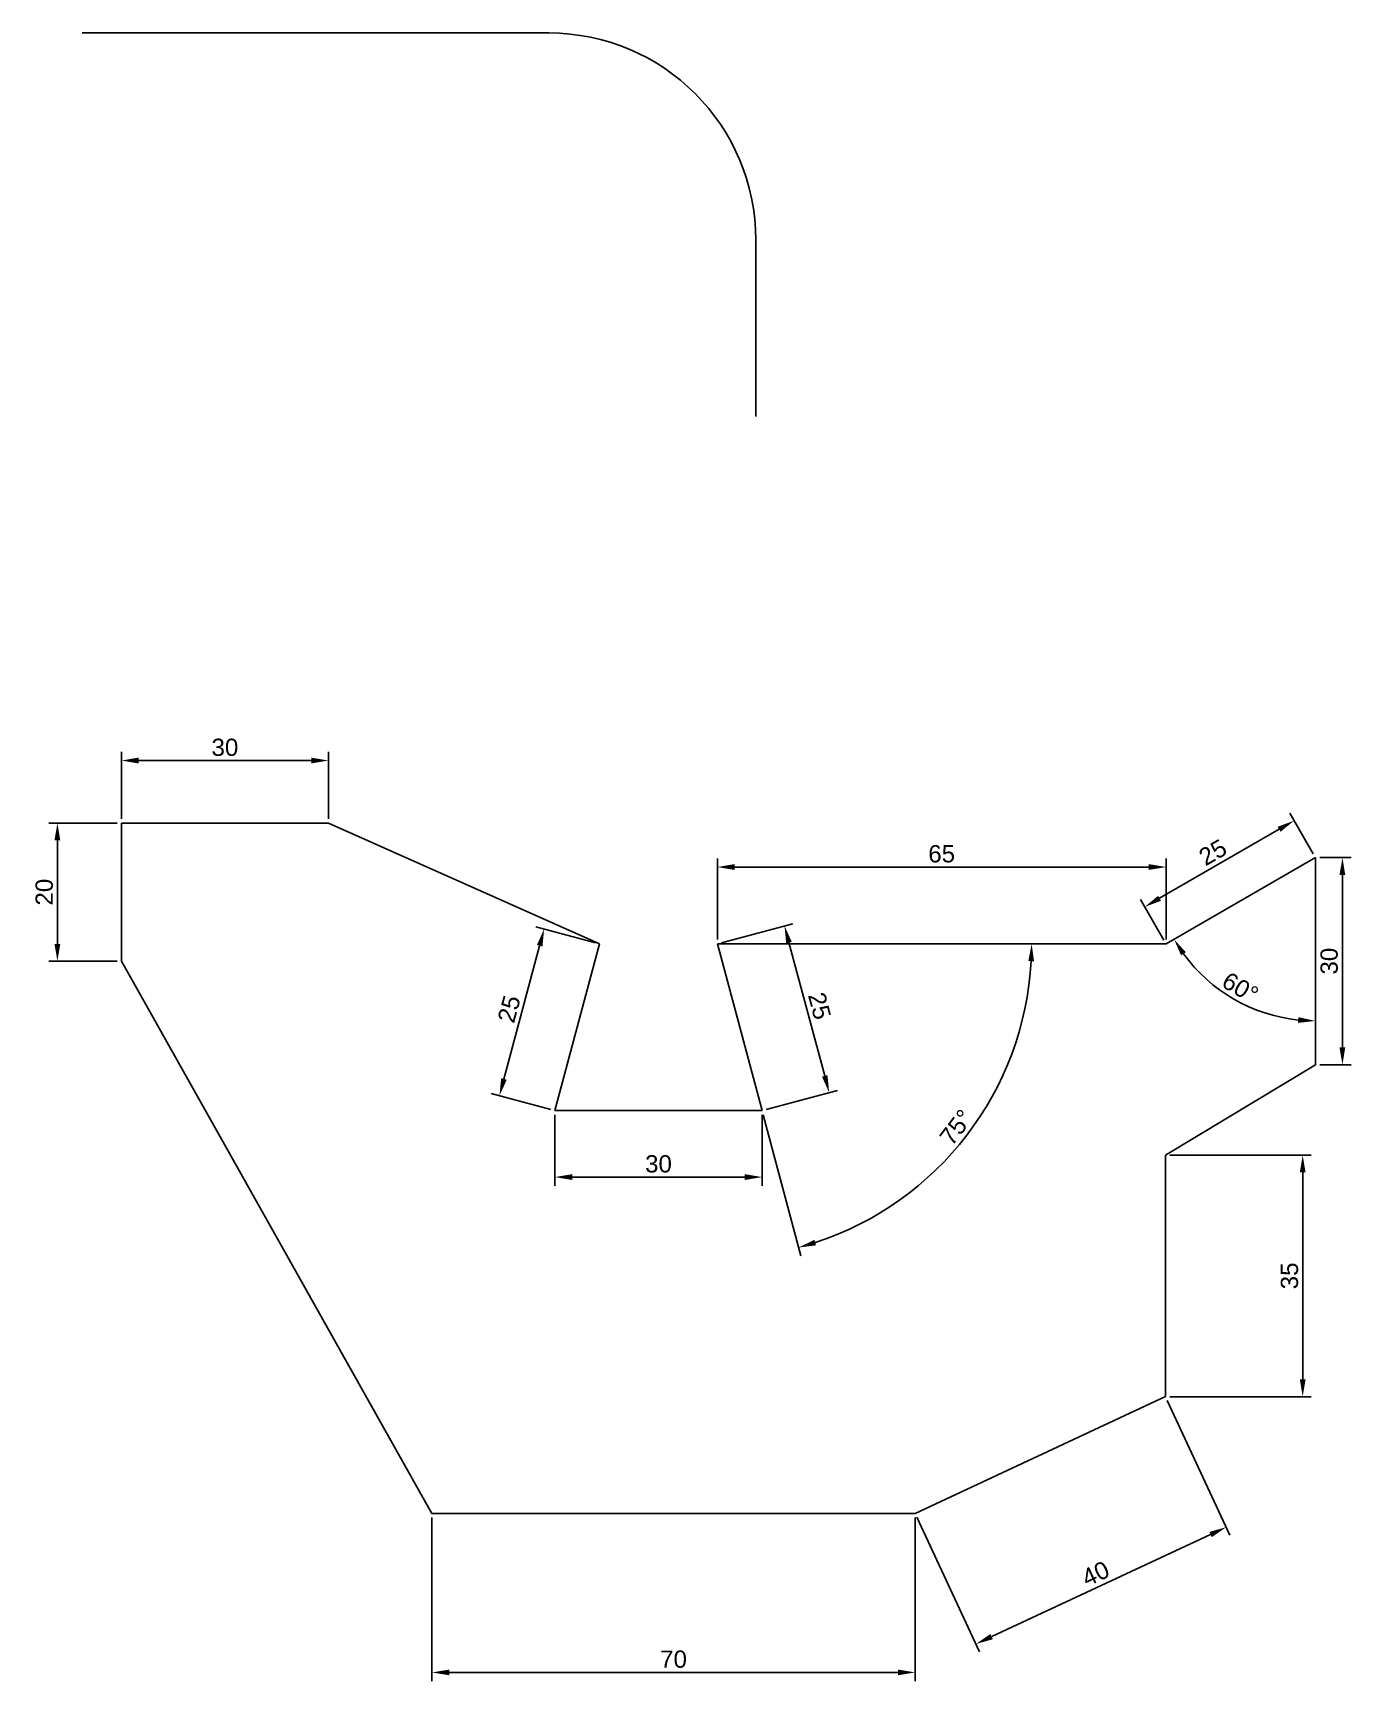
# Model space of a CAD drawing. Header units: millimetres. Extents: x 12 to 203, y 26 to 264.
import ezdxf

# ---------------------------------------------------------------- set-up
doc = ezdxf.new("R2010")
doc.units = ezdxf.units.MM
doc.styles.get("Standard").update_dxf_attribs({"font": 'Arial.ttf'})
doc.dimstyles.new('ISO-25', dxfattribs={"dimtxt": 2.5, "dimasz": 2.5, "dimexe": 1.25, "dimexo": 0.625, "dimtad": 1, "dimtxsty": 'Standard', "dimcen": 2.5, "dimadec": 0, "dimazin": 0, "dimtfac": 1, "dimtmove": 0, "dimatfit": 3, "dimfxl": 1, "dimarcsym": 0})

# ---------------------------------------------------------------- blocks, each defined once
blk = doc.blocks.new('*D6')
at = {"color": 0, "lineweight": -2, "transparency": 16777216}
for p, q in [((87.82, 107.73), (87.82, 97.47)), ((117.82, 107.73), (117.82, 97.47)), ((115.32, 98.72), (90.32, 98.72))]:
    blk.add_line(p, q, dxfattribs=at)
at = {"color": 0, "transparency": 16777216}
for points in [[(90.32, 99.14), (90.32, 98.3), (87.82, 98.72)], [(115.32, 99.14), (115.32, 98.3), (117.82, 98.72)]]:
    blk.add_solid(points, dxfattribs=at)
at = {"layer": 'Defpoints', "color": 0, "transparency": 16777216}
for p in [(87.82, 108.35), (117.82, 108.35), (87.82, 98.72)]:
    blk.add_point(p, dxfattribs=at)
at = {"color": 0, "transparency": 16777216, "insert": (102.82, 100.62), "char_height": 2.5, "attachment_point": 5}
blk.add_mtext('30', dxfattribs=at)
blk = doc.blocks.new('*D7')
at = {"color": 0, "lineweight": -2, "transparency": 16777216}
for p, q in [((93.69, 132.66), (85.04, 134.98)), ((80.43, 112.92), (85.6, 132.24)), ((87.22, 108.51), (78.57, 110.83))]:
    blk.add_line(p, q, dxfattribs=at)
at = {"color": 0, "transparency": 16777216}
for points in [[(85.2, 132.35), (86.01, 132.13), (86.25, 134.65)], [(80.02, 113.03), (80.83, 112.81), (79.78, 110.51)]]:
    blk.add_solid(points, dxfattribs=at)
at = {"layer": 'Defpoints', "color": 0, "transparency": 16777216}
for p in [(86.25, 134.65), (94.29, 132.5), (87.82, 108.35)]:
    blk.add_point(p, dxfattribs=at)
at = {"color": 0, "transparency": 16777216, "insert": (81.18, 123.07), "char_height": 2.5, "attachment_point": 5, "rotation": 75}
blk.add_mtext('25', dxfattribs=at)
blk = doc.blocks.new('*D8')
at = {"color": 0, "lineweight": -2, "transparency": 16777216}
for p, q in [((111.95, 132.66), (122.28, 135.43)), ((121.72, 132.69), (126.9, 113.37)), ((118.42, 108.51), (128.75, 111.28))]:
    blk.add_line(p, q, dxfattribs=at)
at = {"color": 0, "transparency": 16777216}
for points in [[(122.13, 132.8), (121.32, 132.58), (121.08, 135.11)], [(127.3, 113.48), (126.5, 113.27), (127.55, 110.96)]]:
    blk.add_solid(points, dxfattribs=at)
at = {"layer": 'Defpoints', "color": 0, "transparency": 16777216}
for p in [(111.35, 132.5), (127.55, 110.96), (117.82, 108.35)]:
    blk.add_point(p, dxfattribs=at)
at = {"color": 0, "transparency": 16777216, "insert": (126.15, 123.52), "char_height": 2.5, "attachment_point": 5, "rotation": 285}
blk.add_mtext('25', dxfattribs=at)
blk = doc.blocks.new('*D9')
at = {"color": 0, "lineweight": -2, "transparency": 16777216}
blk.add_line((117.98, 107.75), (123.46, 87.31), dxfattribs=at)
blk.add_arc((111.35, 132.5), 45.54, 288.1461, 356.8539, dxfattribs=at)
at = {"color": 0, "transparency": 16777216}
for points in [[(156.4, 130.01), (157.23, 129.99), (156.88, 132.5)], [(125.65, 88.83), (125.41, 89.63), (123.13, 88.52)]]:
    blk.add_solid(points, dxfattribs=at)
at = {"layer": 'Defpoints', "color": 0, "transparency": 16777216}
for p in [(111.35, 132.5), (111.35, 132.5), (176.35, 132.5), (117.82, 108.35), (140.62, 97.62)]:
    blk.add_point(p, dxfattribs=at)
at = {"color": 0, "transparency": 16777216, "insert": (145.97, 105.93), "char_height": 2.5, "attachment_point": 5, "rotation": 52.5}
blk.add_mtext('75°', dxfattribs=at)
blk = doc.blocks.new('*D10')
at = {"color": 0, "lineweight": -2, "transparency": 16777216}
for p, q in [((111.35, 133.12), (111.35, 144.89)), ((173.85, 143.64), (113.85, 143.64)), ((176.35, 133.12), (176.35, 144.89))]:
    blk.add_line(p, q, dxfattribs=at)
at = {"color": 0, "transparency": 16777216}
for points in [[(113.85, 144.06), (113.85, 143.22), (111.35, 143.64)], [(173.85, 144.06), (173.85, 143.22), (176.35, 143.64)]]:
    blk.add_solid(points, dxfattribs=at)
at = {"layer": 'Defpoints', "color": 0, "transparency": 16777216}
for p in [(111.35, 143.64), (111.35, 132.5), (176.35, 132.5)]:
    blk.add_point(p, dxfattribs=at)
at = {"color": 0, "transparency": 16777216, "insert": (143.85, 145.54), "char_height": 2.5, "attachment_point": 5}
blk.add_mtext('65', dxfattribs=at)
blk = doc.blocks.new('*D11')
at = {"color": 0, "lineweight": -2, "transparency": 16777216}
for p, q in [((197.69, 145.54), (194.28, 151.44)), ((192.74, 149.11), (175.42, 139.11)), ((176.04, 133.04), (172.63, 138.94))]:
    blk.add_line(p, q, dxfattribs=at)
at = {"color": 0, "transparency": 16777216}
for points in [[(192.53, 149.47), (192.95, 148.75), (194.91, 150.36)], [(175.21, 139.47), (175.63, 138.75), (173.25, 137.86)]]:
    blk.add_solid(points, dxfattribs=at)
at = {"layer": 'Defpoints', "color": 0, "transparency": 16777216}
for p in [(198, 145), (173.25, 137.86), (176.35, 132.5)]:
    blk.add_point(p, dxfattribs=at)
at = {"color": 0, "transparency": 16777216, "insert": (183.13, 145.76), "char_height": 2.5, "attachment_point": 5, "rotation": 30}
blk.add_mtext('25', dxfattribs=at)
blk = doc.blocks.new('*D12')
at = {"color": 0, "lineweight": -2, "transparency": 16777216}
for p, q in [((198.62, 145), (203.16, 145)), ((201.91, 142.5), (201.91, 117.5)), ((198.62, 115), (203.16, 115))]:
    blk.add_line(p, q, dxfattribs=at)
at = {"color": 0, "transparency": 16777216}
for points in [[(201.49, 142.5), (202.32, 142.5), (201.91, 145)], [(201.49, 117.5), (202.32, 117.5), (201.91, 115)]]:
    blk.add_solid(points, dxfattribs=at)
at = {"layer": 'Defpoints', "color": 0, "transparency": 16777216}
for p in [(198, 145), (198, 115), (201.91, 115)]:
    blk.add_point(p, dxfattribs=at)
at = {"color": 0, "transparency": 16777216, "insert": (200, 130), "char_height": 2.5, "attachment_point": 5, "rotation": 90}
blk.add_mtext('30', dxfattribs=at)
blk = doc.blocks.new('*D13')
at = {"color": 0, "lineweight": -2, "transparency": 16777216}
blk.add_arc((198, 145), 23.66, 216.0575, 263.9425, dxfattribs=at)
at = {"color": 0, "transparency": 16777216}
for points in [[(178.53, 130.85), (179.22, 131.3), (177.51, 133.17)], [(195.53, 121.89), (195.48, 121.06), (198, 121.34)]]:
    blk.add_solid(points, dxfattribs=at)
at = {"layer": 'Defpoints', "color": 0, "transparency": 16777216}
for p in [(198, 145), (198, 145), (176.35, 132.5), (182.79, 126.88), (198, 115)]:
    blk.add_point(p, dxfattribs=at)
at = {"color": 0, "transparency": 16777216, "insert": (187.12, 126.16), "char_height": 2.5, "attachment_point": 5, "rotation": 330}
blk.add_mtext('60°', dxfattribs=at)
blk = doc.blocks.new('*D14')
at = {"color": 0, "lineweight": -2, "transparency": 16777216}
for p, q in [((176.88, 101.9), (197.4, 101.9)), ((196.15, 69.4), (196.15, 99.4)), ((176.88, 66.9), (197.4, 66.9))]:
    blk.add_line(p, q, dxfattribs=at)
at = {"color": 0, "transparency": 16777216}
for points in [[(195.74, 99.4), (196.57, 99.4), (196.15, 101.9)], [(195.74, 69.4), (196.57, 69.4), (196.15, 66.9)]]:
    blk.add_solid(points, dxfattribs=at)
at = {"layer": 'Defpoints', "color": 0, "transparency": 16777216}
for p in [(176.25, 101.9), (196.15, 101.9), (176.25, 66.9)]:
    blk.add_point(p, dxfattribs=at)
at = {"color": 0, "transparency": 16777216, "insert": (194.25, 84.4), "char_height": 2.5, "attachment_point": 5, "rotation": 90}
blk.add_mtext('35', dxfattribs=at)
blk = doc.blocks.new('*D15')
at = {"color": 0, "lineweight": -2, "transparency": 16777216}
for p, q in [((176.52, 66.34), (185.6, 46.85)), ((140.26, 49.43), (149.35, 29.95)), ((151.09, 32.14), (182.81, 46.93))]:
    blk.add_line(p, q, dxfattribs=at)
at = {"color": 0, "transparency": 16777216}
for points in [[(182.63, 47.31), (182.98, 46.55), (185.07, 47.99)], [(150.91, 32.52), (151.26, 31.76), (148.82, 31.08)]]:
    blk.add_solid(points, dxfattribs=at)
at = {"layer": 'Defpoints', "color": 0, "transparency": 16777216}
for p in [(176.25, 66.9), (140, 50), (185.07, 47.99)]:
    blk.add_point(p, dxfattribs=at)
at = {"color": 0, "transparency": 16777216, "insert": (166.14, 41.26), "char_height": 2.5, "attachment_point": 5, "rotation": 25}
blk.add_mtext('40', dxfattribs=at)
blk = doc.blocks.new('*D16')
at = {"color": 0, "lineweight": -2, "transparency": 16777216}
for p, q in [((70, 49.38), (70, 25.7)), ((140, 49.38), (140, 25.7)), ((72.5, 26.95), (137.5, 26.95))]:
    blk.add_line(p, q, dxfattribs=at)
at = {"color": 0, "transparency": 16777216}
for points in [[(72.5, 27.37), (72.5, 26.54), (70, 26.95)], [(137.5, 27.37), (137.5, 26.54), (140, 26.95)]]:
    blk.add_solid(points, dxfattribs=at)
at = {"layer": 'Defpoints', "color": 0, "transparency": 16777216}
for p in [(70, 50), (140, 50), (140, 26.95)]:
    blk.add_point(p, dxfattribs=at)
at = {"color": 0, "transparency": 16777216, "insert": (105, 28.86), "char_height": 2.5, "attachment_point": 5}
blk.add_mtext('70', dxfattribs=at)
blk = doc.blocks.new('*D17')
at = {"color": 0, "lineweight": -2, "transparency": 16777216}
for p, q in [((24.38, 150), (14.48, 150)), ((15.73, 147.5), (15.73, 132.5)), ((24.38, 130), (14.48, 130))]:
    blk.add_line(p, q, dxfattribs=at)
at = {"color": 0, "transparency": 16777216}
for points in [[(15.31, 147.5), (16.15, 147.5), (15.73, 150)], [(15.31, 132.5), (16.15, 132.5), (15.73, 130)]]:
    blk.add_solid(points, dxfattribs=at)
at = {"layer": 'Defpoints', "color": 0, "transparency": 16777216}
for p in [(25, 150), (15.73, 130), (25, 130)]:
    blk.add_point(p, dxfattribs=at)
at = {"color": 0, "transparency": 16777216, "insert": (13.83, 140), "char_height": 2.5, "attachment_point": 5, "rotation": 90}
blk.add_mtext('20', dxfattribs=at)
blk = doc.blocks.new('*D18')
at = {"color": 0, "lineweight": -2, "transparency": 16777216}
for p, q in [((25, 150.62), (25, 160.32)), ((55, 150.62), (55, 160.32)), ((27.5, 159.07), (52.5, 159.07))]:
    blk.add_line(p, q, dxfattribs=at)
at = {"color": 0, "transparency": 16777216}
for points in [[(27.5, 159.49), (27.5, 158.65), (25, 159.07)], [(52.5, 159.49), (52.5, 158.65), (55, 159.07)]]:
    blk.add_solid(points, dxfattribs=at)
at = {"layer": 'Defpoints', "color": 0, "transparency": 16777216}
for p in [(55, 159.07), (25, 150), (55, 150)]:
    blk.add_point(p, dxfattribs=at)
at = {"color": 0, "transparency": 16777216, "insert": (40, 160.97), "char_height": 2.5, "attachment_point": 5}
blk.add_mtext('30', dxfattribs=at)

msp = doc.modelspace()

# ---------------------------------------------------------------- linework, layer by layer
for p, q in [((19.307, 264.482), (86.908, 264.482)), ((116.908, 234.482), (116.908, 208.9)), ((25, 150), (25, 130)), ((25, 150), (55, 150)), ((55, 150), (94.29, 132.5)), ((198, 145), (176.349, 132.5)), ((198, 145), (198, 115)), ((87.82, 108.352), (94.29, 132.5)), ((176.349, 132.5), (111.349, 132.5)), ((111.349, 132.5), (117.82, 108.352)), ((70, 50), (25, 130)), ((198, 115), (176.252, 101.905)), ((117.82, 108.352), (87.82, 108.352)), ((176.252, 66.905), (176.252, 101.905)), ((140, 50), (176.252, 66.905)), ((70, 50), (140, 50))]:
    msp.add_line(p, q)
msp.add_arc((86.908, 234.482), 30, 0, 90)

# ---------------------------------------------------------------- dimensions: what is measured, and where the dimension line sits
for base, p1, p2, picture, middle in [((55, 159.069), (25, 150), (55, 150), '*D18', (40, 160.971)), ((111.349, 143.64), (176.349, 132.5), (111.349, 132.5), '*D10', (143.849, 145.541)), ((87.82, 98.719), (117.82, 108.352), (87.82, 108.352), '*D6', (102.82, 100.621)), ((140, 26.954), (70, 50), (140, 50), '*D16', (105, 28.856))]:
    dim = msp.add_linear_dim(base=base, p1=p1, p2=p2, dimstyle='ISO-25')
    dim.commit()
    dim.dimension.update_dxf_attribs({"geometry": picture, "text_midpoint": middle})
for p1, p2, distance, picture, middle in [((198, 145), (176.349, 132.5), -6.19, '*D11', (183.129, 145.757)), ((87.82, 108.352), (94.29, 132.5), 8.324, '*D7', (81.178, 123.073)), ((111.349, 132.5), (117.82, 108.352), 10.071, '*D8', (126.149, 123.524)), ((140, 50), (176.252, 66.905), -20.874, '*D15', (166.144, 41.257))]:
    dim = msp.add_aligned_dim(p1=p1, p2=p2, distance=distance, dimstyle='ISO-25')
    dim.commit()
    dim.dimension.update_dxf_attribs({"geometry": picture, "text_midpoint": middle})
for base, p1, p2, picture, middle in [((15.731, 130), (25, 150), (25, 130), '*D17', (13.829, 140)), ((201.907, 115), (198, 145), (198, 115), '*D12', (200.005, 130)), ((196.153, 101.905), (176.252, 66.905), (176.252, 101.905), '*D14', (194.25, 84.405))]:
    dim = msp.add_linear_dim(base=base, p1=p1, p2=p2, angle=90, dimstyle='ISO-25')
    dim.commit()
    dim.dimension.update_dxf_attribs({"geometry": picture, "text_midpoint": middle})
for base, line1, line2, picture, middle in [((182.793, 126.877), ((198, 145), (198, 115)), ((198, 145), (176.349, 132.5)), '*D13', (187.122, 126.159)), ((140.619, 97.618), ((176.349, 132.5), (111.349, 132.5)), ((111.349, 132.5), (117.82, 108.352)), '*D9', (145.97, 105.934))]:
    dim = msp.add_angular_dim_2l(base=base, line1=line1, line2=line2, dimstyle='ISO-25')
    dim.commit()
    dim.dimension.update_dxf_attribs({"geometry": picture, "text_midpoint": middle})

doc.saveas('drawing.dxf')
